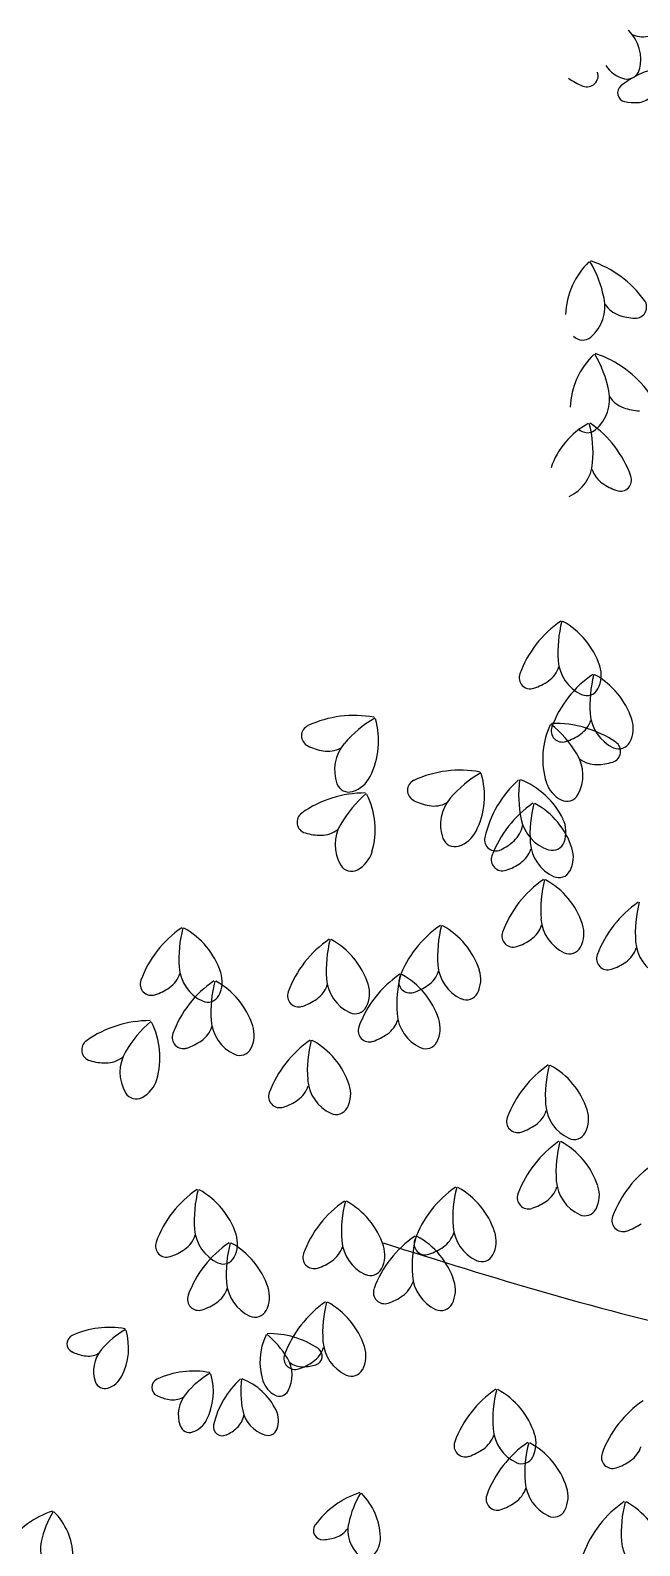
# Model space of a CAD drawing. Header units: millimetres. Extents: x 87938 to 265635, y 330093 to 434310.
# Drawn here: x 130640 to 131290, y 390060 to 391675 of the extents above; entities that cross this region are included whole.
import ezdxf

# ---------------------------------------------------------------- set-up
doc = ezdxf.new("R2010")
doc.units = ezdxf.units.MM

# ---------------------------------------------------------------- blocks, each defined once
blk = doc.blocks.new('A$C375B4AEE')
for centre, radius, start, end in [((2776.3, 10120.5), 43.4, 345.1277, 45.5062), ((2822.4, 10174.2), 29.6, 247.9291, 284.7688), ((2809.5, 10130.8), 31.8, 211.718, 257.1334), ((2857.5, 10019.3), 93.8, 93.6396, 128.9153), ((2805.3, 10112.8), 13.3, 257.1334, 345.1277), ((2778.9, 10147.1), 58.9, 232.3299, 249.2171), ((2762.4, 10103.1), 11.9, 248.7823, 17.7116), ((2804.6, 10084.8), 9.54, 128.9155, 257.8449), ((2814.6, 10098.1), 23.7, 274.2972, 311.1369), ((2812.8, 10121.5), 47.1, 257.41, 274.2972), ((2823.1, 9845.1), 83.7, 134.4245, 177.5723), ((2656.3, 9840.9), 126.8, 11.3604, 30.4932), ((2728.9, 9794.7), 117.2, 36.0049, 71.2807), ((2738.1, 9857.4), 43.4, 310.9819, 11.3604), ((2806.3, 9875.9), 29.6, 213.7834, 250.6231), ((2814.1, 9856.6), 11.9, 267.0754, 36.005), ((2816, 9903.5), 58.9, 250.6231, 267.5103), ((2757.8, 9834.7), 13.3, 222.9876, 310.9819), ((2828.2, 9746.4), 83.7, 134.4245, 177.5723), ((2661.4, 9742.2), 126.8, 11.3604, 30.4932), ((2734, 9696), 117.2, 36.0049, 71.2807), ((2743.2, 9758.7), 43.4, 310.9819, 11.3604), ((2811.4, 9777.2), 29.6, 213.7834, 250.6231), ((2821.1, 9804.8), 58.9, 250.6231, 267.5103), ((2803.5, 9658.7), 83.7, 118.3446, 161.4923), ((2762.9, 9736), 13.3, 222.9876, 310.9819), ((2642.1, 9701), 126.8, 355.2805, 14.4133), ((2699.1, 9636.5), 117.2, 19.925, 55.2007), ((2725.2, 9694.1), 43.4, 294.902, 355.2805), ((2795.9, 9693), 29.6, 197.7034, 234.5432), ((2798, 9672.3), 11.9, 250.9953, 19.9249), ((2812.9, 9716.9), 58.9, 234.5431, 251.4304), ((2800.8, 9425.2), 117.2, 124.4099, 159.6857), ((2858.2, 9489.3), 126.8, 165.1974, 184.3302), ((2696.4, 9448.2), 83.7, 18.1183, 61.2661), ((2775, 9483), 43.4, 184.3302, 244.7086), ((2702, 9461.7), 11.9, 159.6855, 288.6153), ((2704.3, 9482.4), 29.6, 305.0674, 341.9073), ((2834.9, 9368.5), 117.2, 124.4099, 159.6857), ((2892.3, 9432.6), 126.8, 165.1974, 184.3302), ((2730.5, 9391.4), 83.7, 18.1183, 61.2661), ((2745.8, 9464.3), 31.8, 332.7028, 18.1184), ((2687.5, 9506.4), 58.9, 288.1803, 305.0675), ((2762.1, 9455.8), 13.3, 244.7086, 332.7027), ((2514.4, 9304.2), 117.2, 79.5427, 114.8184), ((2600.3, 9309.1), 126.8, 120.3301, 139.4629), ((2456.7, 9394.1), 83.7, 333.251, 16.3987), ((2738.4, 9425.7), 29.6, 305.0674, 341.9073), ((2809.1, 9426.3), 43.4, 184.3302, 244.7086), ((2779.9, 9407.6), 31.8, 332.7028, 18.1184), ((2470.2, 9399.7), 11.9, 114.8186, 243.7477), ((2798.9, 9375.4), 83.7, 154.4733, 197.6211), ((2643.5, 9314.3), 126.8, 31.4092, 50.542), ((2736.1, 9405), 11.9, 159.6855, 288.6153), ((2727.6, 9295.8), 117.2, 56.0537, 91.3294), ((2721.6, 9449.6), 58.9, 288.1803, 305.0675), ((2491.4, 9441.7), 58.9, 243.313, 260.2003), ((2486.4, 9412.8), 29.6, 260.2003, 297.04), ((2536.9, 9363.3), 43.4, 139.4629, 199.8413), ((2786.4, 9383.1), 11.9, 287.1241, 56.0538), ((2796.2, 9399.1), 13.3, 244.7086, 332.7027), ((2714.7, 9357.8), 43.4, 331.0307, 31.4092), ((2772.5, 9398.6), 29.6, 233.8322, 270.6718), ((2772.1, 9427.9), 58.9, 270.6718, 287.559), ((2503, 9370.7), 31.8, 287.8356, 333.2511), ((2583.1, 9341.5), 11.9, 114.8186, 243.7477), ((2627.3, 9245.9), 117.2, 79.5426, 114.8184), ((2713.2, 9250.8), 126.8, 120.3301, 139.4629), ((2569.5, 9335.8), 83.7, 333.251, 16.3987), ((2767.9, 9265.7), 117.2, 131.9815, 167.2573), ((2816.4, 9336.8), 126.8, 172.769, 191.9018), ((2661.5, 9274.7), 83.7, 25.6898, 68.8377), ((2749.4, 9359.7), 31.8, 197.6211, 243.0364), ((2526, 9221.6), 117.2, 89.8729, 125.1487), ((2508.6, 9353.1), 13.3, 199.8415, 287.8357), ((2609.7, 9241.9), 126.8, 130.6604, 149.7932), ((2453.1, 9299.7), 83.7, 343.5813, 26.7291), ((2649.8, 9305.1), 43.4, 139.4629, 199.8413), ((2741, 9343.2), 13.3, 243.0365, 331.0304), ((2465.4, 9307.7), 11.9, 125.1488, 254.0782), ((2604.2, 9383.4), 58.9, 243.313, 260.2002), ((2599.3, 9354.5), 29.6, 260.2002, 297.04), ((2771.1, 9231.2), 117.2, 124.4099, 159.6857), ((2828.5, 9295.3), 126.8, 165.1974, 184.3302), ((2666.8, 9254.2), 83.7, 18.1183, 61.2661), ((2537.6, 9283.8), 43.4, 149.7932, 210.1716), ((2664.7, 9309.7), 29.6, 312.639, 349.4788), ((2734.7, 9319.6), 43.4, 191.9018, 252.2802), ((2708.2, 9297.2), 31.8, 340.2745, 25.69), ((2478.7, 9352.7), 58.9, 253.6434, 270.5305), ((2479, 9323.4), 29.6, 270.5305, 307.3701), ((2621.5, 9294.9), 13.3, 199.8415, 287.8356), ((2615.9, 9312.4), 31.8, 287.8356, 333.2511), ((2665.2, 9288.9), 11.9, 167.2572, 296.1866), ((2644.9, 9331.3), 58.9, 295.7519, 312.6391), ((2745.3, 9289), 43.4, 184.3302, 244.7086), ((2725.6, 9291), 13.3, 252.2801, 340.2746), ((2502.9, 9285), 31.8, 298.166, 343.5814), ((2672.3, 9267.8), 11.9, 159.6855, 288.6153), ((2674.6, 9288.4), 29.6, 305.0674, 341.9073), ((2716.1, 9270.3), 31.8, 332.7028, 18.1184), ((2511.6, 9268.7), 13.3, 210.1714, 298.166), ((2657.8, 9312.4), 58.9, 288.1803, 305.0675), ((2732.5, 9261.9), 13.3, 244.7086, 332.7027), ((2782.4, 9149.9), 117.2, 124.4099, 159.6857), ((2839.9, 9214.1), 126.8, 165.1974, 184.3302), ((2678.1, 9172.9), 83.7, 18.1183, 61.2661), ((2883.3, 9125.7), 117.2, 124.4099, 159.6857), ((2940.7, 9189.9), 126.8, 165.1974, 184.3302), ((2756.7, 9207.8), 43.4, 184.3302, 244.7086), ((2397, 9098.5), 117.2, 124.4099, 159.6857), ((2454.5, 9162.7), 126.8, 165.1974, 184.3302), ((2292.7, 9121.5), 83.7, 18.1183, 61.2661), ((2672.5, 9101), 117.2, 124.4099, 159.6857), ((2730, 9165.1), 126.8, 165.1974, 184.3302), ((2568.2, 9124), 83.7, 18.1183, 61.2661), ((2683.7, 9186.5), 11.9, 159.6855, 288.6153), ((2686, 9207.1), 29.6, 305.0674, 341.9073), ((2727.4, 9189.1), 31.8, 332.7028, 18.1184), ((2554, 9086.3), 117.2, 124.4099, 159.6857), ((2611.4, 9150.4), 126.8, 165.1974, 184.3302), ((2449.7, 9109.2), 83.7, 18.1183, 61.2661), ((2669.2, 9231.1), 58.9, 288.1803, 305.0675), ((2743.8, 9180.6), 13.3, 244.7086, 332.7027), ((2786.8, 9182.9), 29.6, 305.0674, 341.9073), ((2857.5, 9183.6), 43.4, 184.3302, 244.7086), ((2646.8, 9158.8), 43.4, 184.3302, 244.7086), ((2784.5, 9162.3), 11.9, 159.6855, 288.6153), ((2770, 9206.9), 58.9, 288.1803, 305.0675), ((2298.3, 9135.1), 11.9, 159.6855, 288.6152), ((2300.6, 9155.7), 29.6, 305.0675, 341.9073), ((2371.2, 9156.4), 43.4, 184.3302, 244.7087), ((2342, 9137.7), 31.8, 332.7028, 18.1184), ((2528.2, 9144.1), 43.4, 184.3302, 244.7087), ((2629.2, 9048.9), 117.2, 124.4099, 159.6857), ((2686.6, 9113), 126.8, 165.1974, 184.3302), ((2573.8, 9137.6), 11.9, 159.6855, 288.6152), ((2524.9, 9071.9), 83.7, 18.1183, 61.2661), ((2576.1, 9158.2), 29.6, 305.0674, 341.9073), ((2617.5, 9140.1), 31.8, 332.7028, 18.1184), ((2283.7, 9179.7), 58.9, 288.1803, 305.0675), ((2431.1, 9041.8), 117.2, 124.4099, 159.6857), ((2358.4, 9129.2), 13.3, 244.7086, 332.7027), ((2488.6, 9105.9), 126.8, 165.1974, 184.3302), ((2326.8, 9064.8), 83.7, 18.1183, 61.2661), ((2455.2, 9122.8), 11.9, 159.6855, 288.6152), ((2457.5, 9143.5), 29.6, 305.0675, 341.9073), ((2499, 9125.4), 31.8, 332.7028, 18.1184), ((2559.2, 9182.2), 58.9, 288.1803, 305.0675), ((2633.9, 9131.7), 13.3, 244.7086, 332.7027), ((2440.7, 9167.4), 58.9, 288.1803, 305.0675), ((2515.4, 9116.9), 13.3, 244.7086, 332.7027), ((2296.7, 8979), 117.2, 89.8729, 125.1487), ((2380.4, 8999.2), 126.8, 130.6604, 149.7932), ((2223.8, 9057.1), 83.7, 343.5813, 26.7291), ((2405.3, 9099.6), 43.4, 184.3302, 244.7087), ((2376.1, 9080.9), 31.8, 332.7028, 18.1184), ((2532.7, 9106.1), 29.6, 305.0675, 341.9073), ((2603.4, 9106.7), 43.4, 184.3302, 244.7087), ((2574.2, 9088), 31.8, 332.7028, 18.1184), ((2236.1, 9065.1), 11.9, 125.1488, 254.0782), ((2332.4, 9078.4), 11.9, 159.6855, 288.6152), ((2317.8, 9123), 58.9, 288.1803, 305.0675), ((2334.7, 9099), 29.6, 305.0675, 341.9073), ((2533.9, 8978.8), 117.2, 124.4099, 159.6857), ((2591.3, 9043), 126.8, 165.1974, 184.3302), ((2429.5, 9001.8), 83.7, 18.1183, 61.2661), ((2530.5, 9085.5), 11.9, 159.6855, 288.6152), ((2515.9, 9130.1), 58.9, 288.1803, 305.0675), ((2308.3, 9041.2), 43.4, 149.7932, 210.1716), ((2392.5, 9072.5), 13.3, 244.7086, 332.7027), ((2590.6, 9079.6), 13.3, 244.7086, 332.7027), ((2249.4, 9110.1), 58.9, 253.6434, 270.5305), ((2249.7, 9080.8), 29.6, 270.5305, 307.3701), ((2787.4, 8952.3), 117.2, 124.4099, 159.6857), ((2844.8, 9016.4), 126.8, 165.1974, 184.3302), ((2683.1, 8975.2), 83.7, 18.1183, 61.2661), ((2273.6, 9042.4), 31.8, 298.166, 343.5814), ((2437.4, 9036), 29.6, 305.0675, 341.9073), ((2508.1, 9036.7), 43.4, 184.3302, 244.7087), ((2478.9, 9018), 31.8, 332.7028, 18.1184), ((2282.3, 9026.1), 13.3, 210.1714, 298.166), ((2435.1, 9015.4), 11.9, 159.6855, 288.6152), ((2420.6, 9060), 58.9, 288.1803, 305.0675), ((2495.2, 9009.5), 13.3, 244.7086, 332.7027), ((2690.9, 9009.5), 29.6, 305.0674, 341.9073), ((2761.6, 9010.1), 43.4, 184.3302, 244.7086), ((2732.4, 8991.4), 31.8, 332.7028, 18.1184), ((2688.6, 8988.8), 11.9, 159.6855, 288.6153), ((2674.1, 9033.5), 58.9, 288.1803, 305.0675), ((2798.8, 8871), 117.2, 124.4099, 159.6857), ((2856.2, 8935.1), 126.8, 165.1974, 184.3302), ((2694.4, 8894), 83.7, 18.1183, 61.2661), ((2748.8, 8982.9), 13.3, 244.7086, 332.7027), ((2899.6, 8846.8), 117.2, 124.4099, 159.6857), ((2413.3, 8819.6), 117.2, 124.4099, 159.6857), ((2470.8, 8883.7), 126.8, 165.1974, 184.3302), ((2309, 8842.6), 83.7, 18.1183, 61.2661), ((2688.9, 8822.1), 117.2, 124.4099, 159.6857), ((2746.3, 8886.2), 126.8, 165.1974, 184.3302), ((2584.5, 8845.1), 83.7, 18.1183, 61.2661), ((2702.3, 8928.2), 29.6, 305.0674, 341.9073), ((2773, 8928.8), 43.4, 184.3302, 244.7086), ((2743.8, 8910.1), 31.8, 332.7028, 18.1184), ((2570.3, 8807.3), 117.2, 124.4099, 159.6857), ((2627.7, 8871.4), 126.8, 165.1974, 184.3302), ((2466, 8830.3), 83.7, 18.1183, 61.2661), ((2700, 8907.5), 11.9, 159.6855, 288.6153), ((2685.5, 8952.2), 58.9, 288.1803, 305.0675), ((2760.2, 8901.6), 13.3, 244.7086, 332.7027), ((2800.8, 8883.4), 11.9, 159.6855, 288.6153), ((2316.9, 8876.8), 29.6, 305.0675, 341.9073), ((2387.6, 8877.4), 43.4, 184.3302, 244.7087), ((2358.3, 8858.7), 31.8, 332.7028, 18.1184), ((2645.5, 8770), 117.2, 124.4099, 159.6857), ((2702.9, 8834.1), 126.8, 165.1974, 184.3302), ((2541.2, 8793), 83.7, 18.1183, 61.2661), ((2592.4, 8879.3), 29.6, 305.0674, 341.9073), ((2663.1, 8879.9), 43.4, 184.3302, 244.7086), ((2633.9, 8861.2), 31.8, 332.7028, 18.1184), ((2786.3, 8928), 58.9, 288.1803, 305.0675), ((2314.6, 8856.1), 11.9, 159.6855, 288.6152), ((2300, 8900.8), 58.9, 288.1803, 305.0675), ((2447.4, 8762.9), 117.2, 124.4099, 159.6857), ((2504.9, 8827), 126.8, 165.1974, 184.3302), ((2343.1, 8785.8), 83.7, 18.1183, 61.2661), ((2473.8, 8864.5), 29.6, 305.0675, 341.9073), ((2544.5, 8865.1), 43.4, 184.3302, 244.7087), ((2515.3, 8846.4), 31.8, 332.7028, 18.1184), ((2590.1, 8858.6), 11.9, 159.6854, 288.6153), ((2575.6, 8903.3), 58.9, 288.1803, 305.0675), ((2374.7, 8850.2), 13.3, 244.7086, 332.7027), ((2471.6, 8843.9), 11.9, 159.6855, 288.6152), ((2457, 8888.5), 58.9, 288.1803, 305.0675), ((2650.2, 8852.7), 13.3, 244.7086, 332.7027), ((2421.7, 8820.7), 43.4, 184.3302, 244.7087), ((2531.7, 8838), 13.3, 244.7086, 332.7027), ((2549, 8827.2), 29.6, 305.0675, 341.9073), ((2619.7, 8827.8), 43.4, 184.3302, 244.7086), ((2590.5, 8809.1), 31.8, 332.7028, 18.1184), ((2348.7, 8799.4), 11.9, 159.6855, 288.6152), ((2351, 8820.1), 29.6, 305.0675, 341.9073), ((2392.4, 8802), 31.8, 332.7028, 18.1184), ((2546.8, 8806.5), 11.9, 159.6855, 288.6152), ((2532.2, 8851.2), 58.9, 288.1803, 305.0675), ((2334.1, 8844), 58.9, 288.1803, 305.0675), ((2408.8, 8793.5), 13.3, 244.7086, 332.7027), ((2550.2, 8699.9), 117.2, 124.4099, 159.6857), ((2607.6, 8764), 126.8, 165.1974, 184.3302), ((2445.8, 8722.9), 83.7, 18.1183, 61.2661), ((2606.9, 8800.6), 13.3, 244.7086, 332.7027), ((2253.3, 8675.6), 93.8, 79.5426, 114.8184), ((2218, 8752), 9.54, 114.8183, 243.7481), ((2322.1, 8679.5), 101.5, 120.3301, 139.4629), ((2207.2, 8747.5), 66.9, 333.251, 16.3988), ((2480.9, 8732.5), 66.9, 154.4733, 197.621), ((2356.7, 8683.7), 101.5, 31.4091, 50.5419), ((2423.9, 8668.9), 93.8, 56.0537, 91.3294), ((2524.4, 8757.7), 43.4, 184.3302, 244.7087), ((2234.9, 8785.6), 47.1, 243.313, 260.2002), ((2230.9, 8762.5), 23.7, 260.2002, 297.04), ((2271.4, 8722.9), 34.7, 139.4629, 199.8413), ((2451.4, 8736.5), 11.9, 159.6855, 288.6152), ((2413.6, 8718.5), 34.7, 331.0306, 31.4093), ((2453.7, 8757.1), 29.6, 305.0675, 341.9073), ((2471, 8738.8), 9.54, 287.124, 56.0538), ((2495.2, 8739), 31.8, 332.7028, 18.1184), ((2343.7, 8629), 93.8, 79.5426, 114.8184), ((2412.4, 8632.9), 101.5, 120.3301, 139.4629), ((2297.5, 8700.9), 66.9, 333.251, 16.3988), ((2459.8, 8751.1), 23.7, 233.8321, 270.6719), ((2436.9, 8781.1), 58.9, 288.1803, 305.0675), ((2459.6, 8774.5), 47.1, 270.6719, 287.559), ((2511.6, 8730.6), 13.3, 244.7086, 332.7027), ((2248.8, 8714.8), 10.7, 199.8416, 287.8356), ((2244.2, 8728.8), 25.4, 287.8356, 333.2509), ((2308.3, 8705.4), 9.54, 114.8183, 243.7481), ((2456.2, 8644.8), 93.8, 131.9815, 167.2572), ((2495, 8701.7), 101.5, 172.7689, 191.9017), ((2371, 8652), 66.9, 25.6899, 68.8377), ((2441.4, 8720), 25.4, 197.6209, 243.0366), ((2731.4, 8606.7), 117.2, 124.4099, 159.6857), ((2788.9, 8670.8), 126.8, 165.1974, 184.3302), ((2325.2, 8738.9), 47.1, 243.313, 260.2002), ((2321.2, 8715.8), 23.7, 260.2002, 297.04), ((2361.7, 8676.3), 34.7, 139.4629, 199.8413), ((2434.7, 8706.8), 10.7, 243.0367, 331.0311), ((2627.1, 8629.7), 83.7, 18.1183, 61.2661), ((2888.4, 8594.4), 117.2, 124.4099, 159.6857), ((2373.6, 8680), 23.7, 312.6391, 349.4787), ((2429.6, 8687.9), 34.7, 191.9017, 252.2801), ((2408.4, 8670), 25.4, 340.2744, 25.6898), ((2339.1, 8668.1), 10.7, 199.8416, 287.8356), ((2334.5, 8682.2), 25.4, 287.8356, 333.2509), ((2374, 8663.4), 9.54, 167.2573, 296.1871), ((2357.8, 8697.2), 47.1, 295.7519, 312.6391), ((2422.3, 8665), 10.7, 252.2802, 340.274), ((2635, 8663.9), 29.6, 305.0674, 341.9073), ((2705.7, 8664.5), 43.4, 184.3302, 244.7086), ((2676.4, 8645.8), 31.8, 332.7028, 18.1184), ((2632.7, 8643.3), 11.9, 159.6855, 288.6153), ((2618.1, 8687.9), 58.9, 288.1803, 305.0675), ((2765.5, 8550), 117.2, 124.4099, 159.6857), ((2823, 8614.1), 126.8, 165.1974, 184.3302), ((2661.2, 8573), 83.7, 18.1183, 61.2661), ((2791.9, 8651.6), 29.6, 305.0674, 341.9073), ((2692.8, 8637.4), 13.3, 244.7086, 332.7027), ((2789.7, 8631), 11.9, 159.6855, 288.6153), ((2775.1, 8675.6), 58.9, 288.1803, 305.0675), ((2550.9, 8501.4), 96.9, 108.33, 143.6057), ((2611.2, 8539.1), 104.8, 149.1174, 168.2502), ((2473.3, 8543.5), 69.2, 2.0383, 45.1861), ((2666.8, 8586.5), 11.9, 159.6855, 288.6153), ((2669.1, 8607.2), 29.6, 305.0674, 341.9073), ((2739.8, 8607.8), 43.4, 184.3302, 244.7086), ((2710.5, 8589.1), 31.8, 332.7028, 18.1184), ((2652.2, 8631.2), 58.9, 288.1803, 305.0675), ((2726.9, 8580.6), 13.3, 244.7086, 332.7027), ((2868.3, 8487), 117.2, 124.4099, 159.6857), ((2925.7, 8551.1), 126.8, 165.1974, 184.3302), ((2763.9, 8510), 83.7, 18.1183, 61.2661), ((2223.4, 8481.6), 96.9, 108.33, 143.6057), ((2283.7, 8519.4), 104.8, 149.1174, 168.2502), ((2145.8, 8523.8), 69.2, 2.0383, 45.1861), ((2480.8, 8553), 9.86, 143.6057, 272.5354), ((2543.6, 8553.2), 35.9, 168.2502, 228.6287), ((2479.5, 8591.8), 48.7, 272.1003, 288.9875), ((2487.3, 8568.9), 24.4, 288.9875, 325.8273), ((2516.1, 8545), 26.3, 316.6229, 2.0383), ((2216.1, 8533.4), 35.9, 168.2502, 228.6287), ((2842.5, 8544.8), 43.4, 184.3302, 244.7086)]:
    blk.add_arc(centre, radius, start, end)
blk.add_spline([(2545.3, 8859.4), (2903.5, 8760), (3221.9, 8660.7), (3440.8, 8342.6), (3560.2, 8223.4), (3838.8, 8283), (4057.7, 8521.5)], degree=3)

msp = doc.modelspace()

# ---------------------------------------------------------------- block references
msp.add_blockref('A$C375B4AEE', (128471, 381523.4))

doc.saveas('drawing.dxf')
